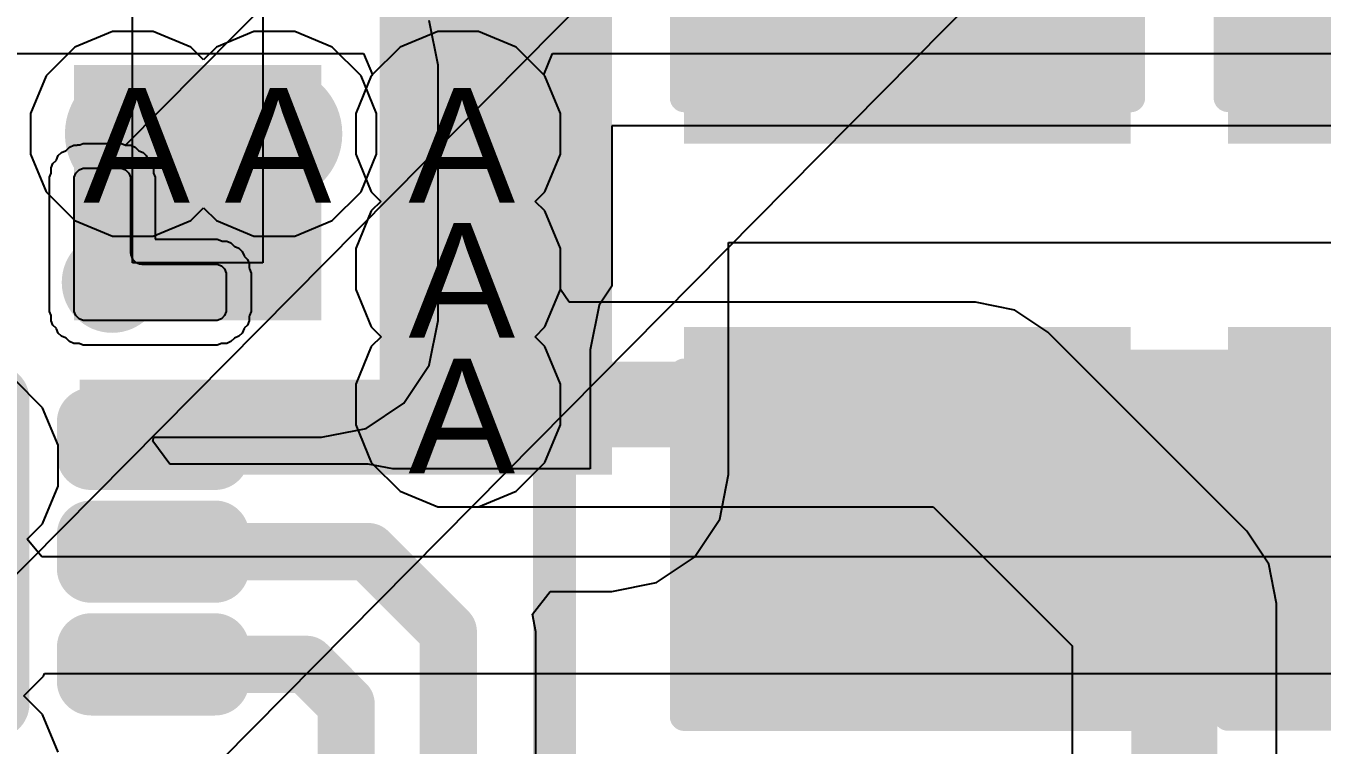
# Model space of a CAD drawing. Header units: inches. Extents: x -3 to 5259, y -3 to 5282.
# Drawn here: x 32.07 to 37.82, y 4.6 to 7.79 of the extents above; entities that cross this region are included whole.
import ezdxf

# ---------------------------------------------------------------- set-up
doc = ezdxf.new("R2010")
doc.units = ezdxf.units.IN
for name, color, linetype in [('Bottom Layer', 5, 'Continuous'), ('Bottom Solder', 6, 'Continuous'), ('Drill Drawing', 1, 'Continuous'), ('Layer 1', 16, 'Continuous'), ('Layer 2', 76, 'Continuous'), ('Top Layer', 1, 'Continuous'), ('Top Overlay', 2, 'Continuous'), ('Top Paste', 8, 'Continuous'), ('Top Solder', 216, 'Continuous'), ('Via Holes', 16, 'Continuous')]:
    doc.layers.add(name, color=color, linetype=linetype)
doc.styles.add('Arial', font='', dxfattribs={"height": 0.2})
doc.styles.get('Arial').set_extended_font_data('Arial')

# ---------------------------------------------------------------- blocks, each defined once
blk = doc.blocks.new('13_WQFN_HR__3_2__26')
at = {"layer": 'Top Layer'}
h = blk.add_hatch(color=1, dxfattribs=at)
edge = h.paths.add_edge_path()
edge.add_arc((0.6937, 1.1938), 0.1221, 0, 360)
h = blk.add_hatch(color=1, dxfattribs=at)
edge = h.paths.add_edge_path()
edge.add_arc((0.6, 0.575), 0.05, 90, 180)
edge.add_line((0.55, 0.575), (0.55, 0.425))
edge.add_arc((0.6, 0.425), 0.05, 180, 270)
edge.add_line((0.6, 0.375), (1.15, 0.375))
edge.add_arc((1.15, 0.425), 0.05, 270, 360)
edge.add_line((1.2, 0.425), (1.2, 0.575))
edge.add_arc((1.15, 0.575), 0.05, 0, 90)
edge.add_line((1.15, 0.625), (0.6, 0.625))
h = blk.add_hatch(color=1, dxfattribs=at)
edge = h.paths.add_edge_path()
edge.add_arc((0.6, 0.075), 0.05, 90, 180)
edge.add_line((0.55, 0.075), (0.55, -0.075))
edge.add_arc((0.6, -0.075), 0.05, 180, 270)
edge.add_line((0.6, -0.125), (1.15, -0.125))
edge.add_arc((1.15, -0.075), 0.05, 270, 360)
edge.add_line((1.2, -0.075), (1.2, 0.075))
edge.add_arc((1.15, 0.075), 0.05, 0, 90)
edge.add_line((1.15, 0.125), (0.6, 0.125))
h = blk.add_hatch(color=1, dxfattribs=at)
edge = h.paths.add_edge_path()
edge.add_arc((0.6, -0.425), 0.05, 90, 180)
edge.add_line((0.55, -0.425), (0.55, -0.575))
edge.add_arc((0.6, -0.575), 0.05, 180, 270)
edge.add_line((0.6, -0.625), (1.15, -0.625))
edge.add_arc((1.15, -0.575), 0.05, 270, 360)
edge.add_line((1.2, -0.575), (1.2, -0.425))
edge.add_arc((1.15, -0.425), 0.05, 0, 90)
edge.add_line((1.15, -0.375), (0.6, -0.375))
at = {"layer": 'Top Paste'}
h = blk.add_hatch(color=8, dxfattribs=at)
edge = h.paths.add_edge_path()
edge.add_arc((0.6937, 1.1938), 0.1221, 0, 360)
h = blk.add_hatch(color=8, dxfattribs=at)
edge = h.paths.add_edge_path()
edge.add_arc((0.6, 0.575), 0.05, 90, 180)
edge.add_line((0.55, 0.575), (0.55, 0.425))
edge.add_arc((0.6, 0.425), 0.05, 180, 270)
edge.add_line((0.6, 0.375), (1.15, 0.375))
edge.add_arc((1.15, 0.425), 0.05, 270, 360)
edge.add_line((1.2, 0.425), (1.2, 0.575))
edge.add_arc((1.15, 0.575), 0.05, 0, 90)
edge.add_line((1.15, 0.625), (0.6, 0.625))
h = blk.add_hatch(color=8, dxfattribs=at)
edge = h.paths.add_edge_path()
edge.add_arc((0.6, 0.075), 0.05, 90, 180)
edge.add_line((0.55, 0.075), (0.55, -0.075))
edge.add_arc((0.6, -0.075), 0.05, 180, 270)
edge.add_line((0.6, -0.125), (1.15, -0.125))
edge.add_arc((1.15, -0.075), 0.05, 270, 360)
edge.add_line((1.2, -0.075), (1.2, 0.075))
edge.add_arc((1.15, 0.075), 0.05, 0, 90)
edge.add_line((1.15, 0.125), (0.6, 0.125))
h = blk.add_hatch(color=8, dxfattribs=at)
edge = h.paths.add_edge_path()
edge.add_arc((0.6, -0.425), 0.05, 90, 180)
edge.add_line((0.55, -0.425), (0.55, -0.575))
edge.add_arc((0.6, -0.575), 0.05, 180, 270)
edge.add_line((0.6, -0.625), (1.15, -0.625))
edge.add_arc((1.15, -0.575), 0.05, 270, 360)
edge.add_line((1.2, -0.575), (1.2, -0.425))
edge.add_arc((1.15, -0.425), 0.05, 0, 90)
edge.add_line((1.15, -0.375), (0.6, -0.375))
at = {"layer": 'Top Solder'}
h = blk.add_hatch(color=216, dxfattribs=at)
edge = h.paths.add_edge_path()
edge.add_arc((0.6937, 1.1938), 0.2237, 0, 360)
h = blk.add_hatch(color=216, dxfattribs=at)
edge = h.paths.add_edge_path()
edge.add_arc((-0.1755, 0.6755), 0.1511, 90, 180)
edge.add_line((-0.3266, 0.6755), (-0.3266, -0.6755))
edge.add_arc((-0.1755, -0.6755), 0.1511, 180, 270)
edge.add_line((-0.1755, -0.8266), (0.1755, -0.8266))
edge.add_arc((0.1755, -0.6755), 0.1511, 270, 360)
edge.add_line((0.3266, -0.6755), (0.3266, 0.6755))
edge.add_arc((0.1755, 0.6755), 0.1511, 0, 90)
edge.add_line((0.1755, 0.8266), (-0.1755, 0.8266))
h = blk.add_hatch(color=216, dxfattribs=at)
edge = h.paths.add_edge_path()
edge.add_arc((0.6, 0.575), 0.1516, 90, 180)
edge.add_line((0.4484, 0.575), (0.4484, 0.425))
edge.add_arc((0.6, 0.425), 0.1516, 180, 270)
edge.add_line((0.6, 0.2734), (1.15, 0.2734))
edge.add_arc((1.15, 0.425), 0.1516, 270, 360)
edge.add_line((1.3016, 0.425), (1.3016, 0.575))
edge.add_arc((1.15, 0.575), 0.1516, 0, 90)
edge.add_line((1.15, 0.7266), (0.6, 0.7266))
h = blk.add_hatch(color=216, dxfattribs=at)
edge = h.paths.add_edge_path()
edge.add_arc((0.6, 0.075), 0.1516, 90, 180)
edge.add_line((0.4484, 0.075), (0.4484, -0.075))
edge.add_arc((0.6, -0.075), 0.1516, 180, 270)
edge.add_line((0.6, -0.2266), (1.15, -0.2266))
edge.add_arc((1.15, -0.075), 0.1516, 270, 360)
edge.add_line((1.3016, -0.075), (1.3016, 0.075))
edge.add_arc((1.15, 0.075), 0.1516, 0, 90)
edge.add_line((1.15, 0.2266), (0.6, 0.2266))
h = blk.add_hatch(color=216, dxfattribs=at)
edge = h.paths.add_edge_path()
edge.add_arc((0.6, -0.425), 0.1516, 90, 180)
edge.add_line((0.4484, -0.425), (0.4484, -0.575))
edge.add_arc((0.6, -0.575), 0.1516, 180, 270)
edge.add_line((0.6, -0.7266), (1.15, -0.7266))
edge.add_arc((1.15, -0.575), 0.1516, 270, 360)
edge.add_line((1.3016, -0.575), (1.3016, -0.425))
edge.add_arc((1.15, -0.425), 0.1516, 0, 90)
edge.add_line((1.15, -0.2734), (0.6, -0.2734))
at = {"layer": 'Top Layer'}
for p, q in [((0.525, 1.66), (0.5326, 1.6784)), ((0.5326, 1.6784), (0.5467, 1.6924)), ((0.5467, 1.6924), (0.565, 1.7)), ((0.565, 1.7), (0.575, 1.7)), ((0.575, 1.7), (0.575, 1.7)), ((0.575, 1.7), (0.725, 1.7)), ((0.575, 1.7), (0.575, 1.7)), ((0.725, 1.7), (0.7349, 1.7)), ((0.7349, 1.7), (0.7533, 1.6924)), ((0.7533, 1.6924), (0.7674, 1.6784)), ((0.7674, 1.6784), (0.775, 1.66)), ((0.525, 1.65), (0.525, 1.66)), ((0.525, 1.075), (0.525, 1.65)), ((0.775, 1.66), (0.775, 1.65)), ((0.775, 1.65), (0.775, 1.65)), ((0.775, 1.65), (0.775, 1.325)), ((0.775, 1.325), (0.776, 1.3153)), ((0.776, 1.3153), (0.7834, 1.2973)), ((0.7834, 1.2973), (0.7972, 1.2835)), ((0.7972, 1.2835), (0.8152, 1.276)), ((0.8152, 1.276), (0.825, 1.275)), ((0.825, 1.275), (0.825, 1.275)), ((0.825, 1.275), (1.15, 1.275)), ((1.15, 1.275), (1.1599, 1.275)), ((1.1599, 1.275), (1.1783, 1.2674)), ((1.1783, 1.2674), (1.1924, 1.2534)), ((1.1924, 1.2534), (1.2, 1.235)), ((1.2, 1.235), (1.2, 1.225)), ((1.2, 1.225), (1.2, 1.225)), ((1.2, 1.225), (1.2, 1.075)), ((0.525, 1.0651), (0.525, 1.075)), ((0.525, 1.075), (0.525, 1.075)), ((0.5326, 1.0467), (0.525, 1.0651)), ((0.5467, 1.0326), (0.5326, 1.0467)), ((1.1924, 1.0467), (1.1783, 1.0326)), ((1.2, 1.0651), (1.1924, 1.0467)), ((1.2, 1.075), (1.2, 1.0651)), ((0.5651, 1.025), (0.5467, 1.0326)), ((0.575, 1.025), (0.5651, 1.025)), ((1.15, 1.025), (0.575, 1.025)), ((1.1599, 1.025), (1.15, 1.025)), ((1.15, 1.025), (1.15, 1.025)), ((1.1783, 1.0326), (1.1599, 1.025))]:
    blk.add_line(p, q, dxfattribs=at)
at = {"layer": 'Top Overlay'}
for points in [[(0.95, 1.5933, 0.127, 0.127, 0), (1.1, 1.5933, 0.127, 0.127, 0)], [(1.1, 1.4433, 0.127, 0.127, 0), (1.1, 1.5933, 0.127, 0.127, 0)]]:
    blk.add_lwpolyline(points, format="xyseb", dxfattribs=at)
for points in [[(0.9183, 1.5933, 0.0635, 0.0635, 1), (0.9818, 1.5933, 0.0635, 0.0635, 1)], [(1.0683, 1.5933, 0.0635, 0.0635, 1), (1.1318, 1.5933, 0.0635, 0.0635, 1)], [(1.0683, 1.5933, 0.0635, 0.0635, 1), (1.1318, 1.5933, 0.0635, 0.0635, 1)], [(1.0683, 1.4433, 0.0635, 0.0635, 1), (1.1318, 1.4433, 0.0635, 0.0635, 1)]]:
    blk.add_lwpolyline(points, format="xyseb", close=True, dxfattribs=at)
at = {"layer": 'Top Solder'}
for p, q in [((-0.5467, -0.9227), (5227.2803, 5276.701)), ((0.7533, 1.8024), (5227.2803, 5276.701)), ((1.1783, -0.9227), (5227.2803, 5276.701)), ((0.4905, 1.7799), (0.5046, 1.794)), ((0.5046, 1.794), (0.523, 1.8016)), ((0.523, 1.8016), (0.5371, 1.8016)), ((0.5371, 1.8016), (0.5402, 1.8044)), ((0.5402, 1.8044), (0.5498, 1.8037)), ((0.5498, 1.8037), (0.5651, 1.81)), ((0.5651, 1.81), (0.575, 1.81)), ((0.575, 1.81), (0.575, 1.81)), ((0.575, 1.81), (0.575, 1.81)), ((0.575, 1.81), (0.575, 1.81)), ((0.575, 1.81), (0.575, 1.81)), ((0.575, 1.81), (0.725, 1.81)), ((0.725, 1.81), (0.7349, 1.81)), ((0.7349, 1.81), (0.7533, 1.8024)), ((0.7533, 1.8024), (0.7533, 1.8024)), ((0.7533, 1.8024), (0.7552, 1.8016)), ((0.7552, 1.8016), (0.777, 1.8016)), ((0.777, 1.8016), (0.7954, 1.794)), ((0.7954, 1.794), (0.8095, 1.78)), ((0.431, 1.7204), (0.4451, 1.7345)), ((0.4451, 1.7345), (0.4464, 1.7359)), ((0.4451, 1.7345), (0.4451, 1.7345)), ((0.4464, 1.7359), (0.4472, 1.7377)), ((0.4472, 1.7377), (0.4548, 1.7561)), ((0.4472, 1.7377), (0.4472, 1.7377)), ((0.4548, 1.7561), (0.4689, 1.7702)), ((0.4689, 1.7702), (0.4873, 1.7778)), ((0.4873, 1.7778), (0.4891, 1.7786)), ((0.4873, 1.7778), (0.4873, 1.7778)), ((0.4891, 1.7786), (0.4905, 1.7799)), ((0.4905, 1.7799), (0.4905, 1.7799)), ((0.8095, 1.78), (0.8095, 1.78)), ((0.8095, 1.78), (0.8109, 1.7786)), ((0.8109, 1.7786), (0.8127, 1.7778)), ((0.8127, 1.7778), (0.8127, 1.7778)), ((0.8127, 1.7778), (0.8311, 1.7702)), ((0.8311, 1.7702), (0.8451, 1.7561)), ((0.8451, 1.7561), (0.8535, 1.7359)), ((0.8535, 1.7359), (0.8549, 1.7345)), ((0.8549, 1.7345), (0.8549, 1.7345)), ((0.8549, 1.7345), (0.869, 1.7204)), ((0.415, 1.6599), (0.4226, 1.6783)), ((0.4226, 1.6783), (0.4234, 1.6802)), ((0.4226, 1.6783), (0.4226, 1.6783)), ((0.4234, 1.702), (0.431, 1.7204)), ((0.4234, 1.6802), (0.4234, 1.702)), ((0.869, 1.7204), (0.8766, 1.7021)), ((0.8766, 1.7021), (0.8766, 1.6802)), ((0.8766, 1.6802), (0.8774, 1.6784)), ((0.8774, 1.6784), (0.8774, 1.6784)), ((0.8774, 1.6784), (0.885, 1.66)), ((0.415, 1.65), (0.415, 1.6599)), ((0.415, 1.0751), (0.415, 1.65)), ((0.885, 1.66), (0.885, 1.65)), ((0.885, 1.65), (0.885, 1.65)), ((0.885, 1.65), (0.885, 1.385)), ((0.885, 1.385), (1.15, 1.385)), ((1.15, 1.385), (1.1599, 1.385)), ((1.1599, 1.385), (1.1783, 1.3774)), ((1.1783, 1.3774), (1.1783, 1.3774)), ((1.1783, 1.3774), (1.1802, 1.3766)), ((1.1802, 1.3766), (1.202, 1.3766)), ((1.202, 1.3766), (1.2204, 1.369)), ((1.2204, 1.369), (1.2345, 1.355)), ((1.2345, 1.355), (1.2345, 1.355)), ((1.2345, 1.355), (1.2359, 1.3536)), ((1.2359, 1.3536), (1.2377, 1.3528)), ((1.2377, 1.3528), (1.2377, 1.3528)), ((1.2377, 1.3528), (1.2561, 1.3452)), ((1.2561, 1.3452), (1.2701, 1.3311)), ((1.2701, 1.3311), (1.2785, 1.3109)), ((1.2785, 1.3109), (1.2799, 1.3095)), ((1.2799, 1.3095), (1.2799, 1.3095)), ((1.2799, 1.3095), (1.294, 1.2954)), ((1.294, 1.2954), (1.3016, 1.2771)), ((1.3016, 1.2771), (1.3016, 1.2552)), ((1.3016, 1.2552), (1.3024, 1.2534)), ((1.3024, 1.2534), (1.3024, 1.2534)), ((1.3024, 1.2534), (1.31, 1.235)), ((1.31, 1.235), (1.31, 1.225)), ((1.31, 1.225), (1.31, 1.225)), ((1.31, 1.225), (1.31, 1.225)), ((1.31, 1.225), (1.31, 1.225)), ((1.31, 1.225), (1.31, 1.075)), ((0.415, 1.0651), (0.415, 1.0751)), ((0.415, 1.0751), (0.415, 1.0751)), ((0.4226, 1.0467), (0.415, 1.0651)), ((0.4234, 1.0449), (0.4226, 1.0467)), ((0.4226, 1.0467), (0.4226, 1.0467)), ((0.4234, 1.023), (0.4234, 1.0449)), ((1.3024, 1.0467), (1.3016, 1.0449)), ((1.3016, 1.0449), (1.3016, 1.023)), ((1.31, 1.0651), (1.3024, 1.0467)), ((1.3024, 1.0467), (1.3024, 1.0467)), ((1.31, 1.075), (1.31, 1.0651)), ((0.431, 1.0046), (0.4234, 1.023)), ((0.4451, 0.9906), (0.431, 1.0046)), ((0.4465, 0.9892), (0.4451, 0.9906)), ((0.4472, 0.9873), (0.4465, 0.9892)), ((0.4548, 0.9689), (0.4472, 0.9873)), ((0.4472, 0.9873), (0.4472, 0.9873)), ((1.2785, 0.9891), (1.2701, 0.9689)), ((1.2799, 0.9905), (1.2785, 0.9891)), ((1.294, 1.0046), (1.2799, 0.9906)), ((1.2799, 0.9906), (1.2799, 0.9905)), ((1.3016, 1.023), (1.294, 1.0046)), ((0.4689, 0.9549), (0.4548, 0.9689)), ((0.4873, 0.9473), (0.4689, 0.9549)), ((0.4873, 0.9472), (0.4873, 0.9473)), ((0.4891, 0.9465), (0.4873, 0.9472)), ((0.4905, 0.9451), (0.4891, 0.9465)), ((0.5046, 0.931), (0.4905, 0.9451)), ((0.523, 0.9234), (0.5046, 0.931)), ((0.5448, 0.9234), (0.523, 0.9234)), ((0.5467, 0.9227), (0.5448, 0.9234)), ((0.5651, 0.9151), (0.5467, 0.9227)), ((0.5467, 0.9227), (0.5467, 0.9227)), ((1.1783, 0.9227), (1.1599, 0.9151)), ((1.1802, 0.9234), (1.1783, 0.9227)), ((1.1783, 0.9227), (1.1783, 0.9227)), ((1.202, 0.9234), (1.1802, 0.9234)), ((1.2204, 0.931), (1.202, 0.9234)), ((1.2345, 0.9451), (1.2204, 0.931)), ((1.2359, 0.9465), (1.2345, 0.9451)), ((1.2345, 0.9451), (1.2345, 0.9451)), ((1.2561, 0.9549), (1.2359, 0.9465)), ((1.2701, 0.9689), (1.2561, 0.9549)), ((0.575, 0.9151), (0.5651, 0.9151)), ((1.15, 0.9151), (0.575, 0.9151)), ((0.575, 0.9151), (0.575, 0.9151)), ((1.1599, 0.9151), (1.15, 0.9151))]:
    blk.add_line(p, q, dxfattribs=at)
blk = doc.blocks.new('C___1206_271')
at = {"layer": 'Top Layer'}
for points in [[(-2.032, 0.889), (-0.508, 0.889), (-0.508, -0.889), (-2.032, -0.889)], [(0.508, 0.889), (2.032, 0.889), (2.032, -0.889), (0.508, -0.889)]]:
    blk.add_hatch(color=1, dxfattribs=at).paths.add_polyline_path(points)
at = {"layer": 'Top Paste'}
for points in [[(-2.032, 0.889), (-0.508, 0.889), (-0.508, -0.889), (-2.032, -0.889)], [(0.508, 0.889), (2.032, 0.889), (2.032, -0.889), (0.508, -0.889)]]:
    blk.add_hatch(color=8, dxfattribs=at).paths.add_polyline_path(points)
at = {"layer": 'Top Solder'}
for points in [[(-2.1336, 0.9906), (-0.4064, 0.9906), (-0.4064, -0.9906), (-2.1336, -0.9906)], [(0.4064, 0.9906), (2.1336, 0.9906), (2.1336, -0.9906), (0.4064, -0.9906)]]:
    blk.add_hatch(color=216, dxfattribs=at).paths.add_polyline_path(points)
at = {"layer": 'Top Overlay'}
for points in [[(-2.1336, 0.9906, 0.127, 0.127, 0), (-0.6096, 0.9906, 0.127, 0.127, 0)], [(-2.1336, 0.9906, 0.127, 0.127, 0), (-2.1336, -0.9906, 0.127, 0.127, 0)], [(0.6096, 0.9906, 0.127, 0.127, 0), (2.1336, 0.9906, 0.127, 0.127, 0)], [(2.1336, 0.9906, 0.127, 0.127, 0), (2.1336, -0.9906, 0.127, 0.127, 0)], [(-2.1336, -0.9906, 0.127, 0.127, 0), (-0.6096, -0.9906, 0.127, 0.127, 0)], [(0.6096, -0.9906, 0.127, 0.127, 0), (2.1336, -0.9906, 0.127, 0.127, 0)]]:
    blk.add_lwpolyline(points, format="xyseb", dxfattribs=at)
for points in [[(-2.1654, 0.9906, 0.0635, 0.0635, 1), (-2.1019, 0.9906, 0.0635, 0.0635, 1)], [(-2.1654, 0.9906, 0.0635, 0.0635, 1), (-2.1019, 0.9906, 0.0635, 0.0635, 1)], [(-0.6413, 0.9906, 0.0635, 0.0635, 1), (-0.5778, 0.9906, 0.0635, 0.0635, 1)], [(0.5778, 0.9906, 0.0635, 0.0635, 1), (0.6413, 0.9906, 0.0635, 0.0635, 1)], [(2.1019, 0.9906, 0.0635, 0.0635, 1), (2.1654, 0.9906, 0.0635, 0.0635, 1)], [(2.1019, 0.9906, 0.0635, 0.0635, 1), (2.1654, 0.9906, 0.0635, 0.0635, 1)], [(-2.1654, -0.9906, 0.0635, 0.0635, 1), (-2.1019, -0.9906, 0.0635, 0.0635, 1)], [(-2.1654, -0.9906, 0.0635, 0.0635, 1), (-2.1019, -0.9906, 0.0635, 0.0635, 1)], [(-0.6413, -0.9906, 0.0635, 0.0635, 1), (-0.5778, -0.9906, 0.0635, 0.0635, 1)], [(0.5778, -0.9906, 0.0635, 0.0635, 1), (0.6413, -0.9906, 0.0635, 0.0635, 1)], [(2.1019, -0.9906, 0.0635, 0.0635, 1), (2.1654, -0.9906, 0.0635, 0.0635, 1)], [(2.1019, -0.9906, 0.0635, 0.0635, 1), (2.1654, -0.9906, 0.0635, 0.0635, 1)]]:
    blk.add_lwpolyline(points, format="xyseb", close=True, dxfattribs=at)
blk = doc.blocks.new('C___1206_272')
at = {"layer": 'Top Layer'}
for points in [[(-2.032, 0.889), (-0.508, 0.889), (-0.508, -0.889), (-2.032, -0.889)], [(0.508, 0.889), (2.032, 0.889), (2.032, -0.889), (0.508, -0.889)]]:
    blk.add_hatch(color=1, dxfattribs=at).paths.add_polyline_path(points)
at = {"layer": 'Top Paste'}
for points in [[(-2.032, 0.889), (-0.508, 0.889), (-0.508, -0.889), (-2.032, -0.889)], [(0.508, 0.889), (2.032, 0.889), (2.032, -0.889), (0.508, -0.889)]]:
    blk.add_hatch(color=8, dxfattribs=at).paths.add_polyline_path(points)
at = {"layer": 'Top Solder'}
for points in [[(-2.1336, 0.9906), (-0.4064, 0.9906), (-0.4064, -0.9906), (-2.1336, -0.9906)], [(0.4064, 0.9906), (2.1336, 0.9906), (2.1336, -0.9906), (0.4064, -0.9906)]]:
    blk.add_hatch(color=216, dxfattribs=at).paths.add_polyline_path(points)
at = {"layer": 'Top Overlay'}
for points in [[(-2.1336, 0.9906, 0.127, 0.127, 0), (-0.6096, 0.9906, 0.127, 0.127, 0)], [(-2.1336, 0.9906, 0.127, 0.127, 0), (-2.1336, -0.9906, 0.127, 0.127, 0)], [(0.6096, 0.9906, 0.127, 0.127, 0), (2.1336, 0.9906, 0.127, 0.127, 0)], [(2.1336, 0.9906, 0.127, 0.127, 0), (2.1336, -0.9906, 0.127, 0.127, 0)], [(-2.1336, -0.9906, 0.127, 0.127, 0), (-0.6096, -0.9906, 0.127, 0.127, 0)], [(0.6096, -0.9906, 0.127, 0.127, 0), (2.1336, -0.9906, 0.127, 0.127, 0)]]:
    blk.add_lwpolyline(points, format="xyseb", dxfattribs=at)
for points in [[(-2.1654, 0.9906, 0.0635, 0.0635, 1), (-2.1019, 0.9906, 0.0635, 0.0635, 1)], [(-2.1654, 0.9906, 0.0635, 0.0635, 1), (-2.1019, 0.9906, 0.0635, 0.0635, 1)], [(-0.6413, 0.9906, 0.0635, 0.0635, 1), (-0.5778, 0.9906, 0.0635, 0.0635, 1)], [(0.5778, 0.9906, 0.0635, 0.0635, 1), (0.6413, 0.9906, 0.0635, 0.0635, 1)], [(2.1019, 0.9906, 0.0635, 0.0635, 1), (2.1654, 0.9906, 0.0635, 0.0635, 1)], [(2.1019, 0.9906, 0.0635, 0.0635, 1), (2.1654, 0.9906, 0.0635, 0.0635, 1)], [(-2.1654, -0.9906, 0.0635, 0.0635, 1), (-2.1019, -0.9906, 0.0635, 0.0635, 1)], [(-2.1654, -0.9906, 0.0635, 0.0635, 1), (-2.1019, -0.9906, 0.0635, 0.0635, 1)], [(-0.6413, -0.9906, 0.0635, 0.0635, 1), (-0.5778, -0.9906, 0.0635, 0.0635, 1)], [(0.5778, -0.9906, 0.0635, 0.0635, 1), (0.6413, -0.9906, 0.0635, 0.0635, 1)], [(2.1019, -0.9906, 0.0635, 0.0635, 1), (2.1654, -0.9906, 0.0635, 0.0635, 1)], [(2.1019, -0.9906, 0.0635, 0.0635, 1), (2.1654, -0.9906, 0.0635, 0.0635, 1)]]:
    blk.add_lwpolyline(points, format="xyseb", close=True, dxfattribs=at)

msp = doc.modelspace()

# ---------------------------------------------------------------- hatches: boundary and pattern name
at = {"layer": 'Bottom Layer'}
h = msp.add_hatch(color=5, dxfattribs=at)
edge = h.paths.add_edge_path()
edge.add_arc((32.5462, 7.3082), 0.2, 0, 360)
h = msp.add_hatch(color=5, dxfattribs=at)
edge = h.paths.add_edge_path()
edge.add_arc((33.1735, 7.3082), 0.2, 0, 360)
h = msp.add_hatch(color=5, dxfattribs=at)
edge = h.paths.add_edge_path()
edge.add_arc((33.9887, 7.3081), 0.2, 0, 360)
h = msp.add_hatch(color=5, dxfattribs=at)
edge = h.paths.add_edge_path()
edge.add_arc((33.9887, 6.7089), 0.2, 0, 360)
h = msp.add_hatch(color=5, dxfattribs=at)
edge = h.paths.add_edge_path()
edge.add_arc((33.9887, 6.1082), 0.2, 0, 360)
at = {"layer": 'Bottom Solder'}
h = msp.add_hatch(color=6, dxfattribs=at)
edge = h.paths.add_edge_path()
edge.add_arc((32.5462, 7.3082), 0.3016, 0, 360)
h = msp.add_hatch(color=6, dxfattribs=at)
edge = h.paths.add_edge_path()
edge.add_arc((33.1735, 7.3082), 0.3016, 0, 360)
h = msp.add_hatch(color=6, dxfattribs=at)
edge = h.paths.add_edge_path()
edge.add_arc((33.9887, 7.3081), 0.3016, 0, 360)
h = msp.add_hatch(color=6, dxfattribs=at)
edge = h.paths.add_edge_path()
edge.add_arc((33.9887, 6.7089), 0.3016, 0, 360)
h = msp.add_hatch(color=6, dxfattribs=at)
edge = h.paths.add_edge_path()
edge.add_arc((33.9887, 6.1082), 0.3016, 0, 360)
at = {"layer": 'Layer 1'}
h = msp.add_hatch(color=16, dxfattribs=at)
edge = h.paths.add_edge_path()
edge.add_arc((32.5462, 7.3082), 0.2, 0, 360)
h = msp.add_hatch(color=16, dxfattribs=at)
edge = h.paths.add_edge_path()
edge.add_arc((33.1735, 7.3082), 0.2, 0, 360)
h = msp.add_hatch(color=16, dxfattribs=at)
edge = h.paths.add_edge_path()
edge.add_arc((33.9887, 7.3081), 0.2, 0, 360)
h = msp.add_hatch(color=16, dxfattribs=at)
edge = h.paths.add_edge_path()
edge.add_arc((33.9887, 6.7089), 0.2, 0, 360)
h = msp.add_hatch(color=16, dxfattribs=at)
edge = h.paths.add_edge_path()
edge.add_arc((33.9887, 6.1082), 0.2, 0, 360)
at = {"layer": 'Layer 2'}
h = msp.add_hatch(color=76, dxfattribs=at)
edge = h.paths.add_edge_path()
edge.add_arc((32.5462, 7.3082), 0.2, 0, 360)
h = msp.add_hatch(color=76, dxfattribs=at)
edge = h.paths.add_edge_path()
edge.add_arc((33.1735, 7.3082), 0.2, 0, 360)
h = msp.add_hatch(color=76, dxfattribs=at)
edge = h.paths.add_edge_path()
edge.add_arc((33.9887, 7.3081), 0.2, 0, 360)
h = msp.add_hatch(color=76, dxfattribs=at)
edge = h.paths.add_edge_path()
edge.add_arc((33.9887, 6.7089), 0.2, 0, 360)
h = msp.add_hatch(color=76, dxfattribs=at)
edge = h.paths.add_edge_path()
edge.add_arc((33.9887, 6.1082), 0.2, 0, 360)
at = {"layer": 'Top Layer'}
for points in [[(33.6405, 5.7974), (34.671, 5.7974), (34.671, 9.7561), (33.6405, 9.7561)], [(33.3824, 7.6129), (32.2855, 7.6129), (32.2855, 6.4808), (33.3824, 6.4808)], [(35.0932, 4.7252), (40.8978, 4.7252), (40.8978, 6.3508), (35.0932, 6.3508)], [(34.3455, 6.2188), (32.3105, 6.2188), (32.3105, 5.7974), (34.3455, 5.7974)]]:
    msp.add_hatch(color=1, dxfattribs=at).paths.add_polyline_path(points)
h = msp.add_hatch(color=1, dxfattribs=at)
edge = h.paths.add_edge_path()
edge.add_arc((32.5462, 7.3082), 0.2, 0, 360)
h = msp.add_hatch(color=1, dxfattribs=at)
edge = h.paths.add_edge_path()
edge.add_arc((33.1735, 7.3082), 0.2, 0, 360)
h = msp.add_hatch(color=1, dxfattribs=at)
edge = h.paths.add_edge_path()
edge.add_arc((33.9887, 7.3081), 0.2, 0, 360)
h = msp.add_hatch(color=1, dxfattribs=at)
edge = h.paths.add_edge_path()
edge.add_arc((33.9887, 6.7089), 0.2, 0, 360)
h = msp.add_hatch(color=1, dxfattribs=at)
edge = h.paths.add_edge_path()
edge.add_arc((33.9887, 6.1082), 0.2, 0, 360)
at = {"layer": 'Top Solder'}
h = msp.add_hatch(color=216, dxfattribs=at)
edge = h.paths.add_edge_path()
edge.add_arc((32.5462, 7.3082), 0.3016, 0, 360)
h = msp.add_hatch(color=216, dxfattribs=at)
edge = h.paths.add_edge_path()
edge.add_arc((33.1735, 7.3082), 0.3016, 0, 360)
h = msp.add_hatch(color=216, dxfattribs=at)
edge = h.paths.add_edge_path()
edge.add_arc((33.9887, 7.3081), 0.3016, 0, 360)
h = msp.add_hatch(color=216, dxfattribs=at)
edge = h.paths.add_edge_path()
edge.add_arc((33.9887, 6.7089), 0.3016, 0, 360)
h = msp.add_hatch(color=216, dxfattribs=at)
edge = h.paths.add_edge_path()
edge.add_arc((33.9887, 6.1082), 0.3016, 0, 360)
at = {"layer": 'Via Holes'}
h = msp.add_hatch(color=7, dxfattribs=at)
edge = h.paths.add_edge_path()
edge.add_arc((32.5462, 7.3082), 0.1, 0, 360)
h = msp.add_hatch(color=7, dxfattribs=at)
edge = h.paths.add_edge_path()
edge.add_arc((33.1735, 7.3082), 0.1, 0, 360)
h = msp.add_hatch(color=7, dxfattribs=at)
edge = h.paths.add_edge_path()
edge.add_arc((33.9887, 7.3081), 0.1, 0, 360)
h = msp.add_hatch(color=7, dxfattribs=at)
edge = h.paths.add_edge_path()
edge.add_arc((33.9887, 6.7089), 0.1, 0, 360)
h = msp.add_hatch(color=7, dxfattribs=at)
edge = h.paths.add_edge_path()
edge.add_arc((33.9887, 6.1082), 0.1, 0, 360)

# ---------------------------------------------------------------- linework, layer by layer
at = {"layer": 'Bottom Layer'}
for p, q in [((29.9515, 7.6637), (33.5694, 7.6637)), ((33.5694, 7.6637), (33.6083, 7.5698)), ((34.3691, 7.5698), (34.408, 7.6637)), ((34.408, 7.6637), (47.762, 7.6637)), ((33.6038, 7.5653), (33.5347, 7.3985)), ((33.6083, 7.5698), (33.6038, 7.5653)), ((34.3736, 7.5653), (34.3691, 7.5698)), ((34.4427, 7.3985), (34.3736, 7.5653)), ((33.5347, 7.3985), (33.5347, 7.2178)), ((34.4427, 7.2178), (34.4427, 7.3985)), ((33.5347, 7.2178), (33.6038, 7.051)), ((34.3736, 7.051), (34.4427, 7.2178)), ((33.6038, 7.051), (33.6462, 7.0085)), ((34.3311, 7.0085), (34.3736, 7.051)), ((33.6038, 6.9661), (33.5347, 6.7992)), ((33.6462, 7.0085), (33.6038, 6.9661)), ((34.3736, 6.9661), (34.3311, 7.0085)), ((34.4427, 6.7992), (34.3736, 6.9661)), ((33.5347, 6.7992), (33.5347, 6.6186)), ((34.4427, 6.6186), (34.4427, 6.7992)), ((33.5347, 6.6186), (33.6038, 6.4518)), ((34.4809, 6.5614), (34.4427, 6.6186)), ((36.2844, 6.5614), (34.4809, 6.5614)), ((36.4578, 6.5269), (36.2844, 6.5614)), ((36.6049, 6.4287), (36.4578, 6.5269)), ((33.6038, 6.4518), (33.647, 6.4086)), ((33.647, 6.4086), (33.6038, 6.3654)), ((37.487, 5.5465), (36.6049, 6.4287)), ((33.6038, 6.3654), (33.5347, 6.1985)), ((33.5347, 6.1985), (33.5347, 6.0179)), ((33.5347, 6.0179), (33.6038, 5.851)), ((33.6038, 5.851), (33.7315, 5.7233)), ((33.7315, 5.7233), (33.8984, 5.6542)), ((33.8984, 5.6542), (34.079, 5.6542)), ((34.079, 5.6542), (34.0809, 5.655)), ((34.0809, 5.655), (36.0967, 5.655)), ((36.0967, 5.655), (36.7133, 5.0383)), ((37.5852, 5.3995), (37.487, 5.5465)), ((37.487, 5.5465), (37.487, 5.5465)), ((37.6197, 5.2261), (37.5852, 5.3995)), ((37.6197, 0.3479), (37.6197, 5.2261)), ((36.7133, 5.0383), (36.7133, 0.3479))]:
    msp.add_line(p, q, dxfattribs=at)
for points in [[(33.9887, 6.1082, 0.381, 0.381, 0), (36.2844, 6.1082, 0.381, 0.381, 0)], [(36.2844, 6.1082, 0.381, 0.381, 0), (37.1665, 5.2261, 0.381, 0.381, 0)], [(37.1665, 0.0177, 0.381, 0.381, 0), (37.1665, 5.2261, 0.381, 0.381, 0)]]:
    msp.add_lwpolyline(points, format="xyseb", dxfattribs=at)
for points in [[(33.8934, 6.1082, 0.1905, 0.1905, 1), (34.0839, 6.1082, 0.1905, 0.1905, 1)], [(36.1892, 6.1082, 0.1905, 0.1905, 1), (36.3797, 6.1082, 0.1905, 0.1905, 1)], [(36.1892, 6.1082, 0.1905, 0.1905, 1), (36.3797, 6.1082, 0.1905, 0.1905, 1)], [(37.0713, 5.2261, 0.1905, 0.1905, 1), (37.2618, 5.2261, 0.1905, 0.1905, 1)], [(37.0713, 5.2261, 0.1905, 0.1905, 1), (37.2618, 5.2261, 0.1905, 0.1905, 1)]]:
    msp.add_lwpolyline(points, format="xyseb", close=True, dxfattribs=at)
at = {"layer": 'Layer 1'}
for p, q in [((33.8984, 7.7621), (33.7315, 7.693)), ((34.079, 7.7621), (33.8984, 7.7621)), ((34.2458, 7.693), (34.079, 7.7621)), ((33.7315, 7.693), (33.6038, 7.5653)), ((34.3736, 7.5653), (34.2458, 7.693)), ((33.6038, 7.5653), (33.5347, 7.3985)), ((34.4427, 7.3985), (34.3736, 7.5653)), ((33.5347, 7.3985), (33.5347, 7.2178)), ((34.4427, 7.2178), (34.4427, 7.3985)), ((33.5347, 7.2178), (33.6038, 7.051)), ((34.3736, 7.051), (34.4427, 7.2178)), ((33.6038, 7.051), (33.6462, 7.0085)), ((34.3311, 7.0085), (34.3736, 7.051)), ((33.6038, 6.9661), (33.5347, 6.7992)), ((33.6462, 7.0085), (33.6038, 6.9661)), ((34.3736, 6.9661), (34.3311, 7.0085)), ((34.4427, 6.7992), (34.3736, 6.9661)), ((33.5347, 6.7992), (33.5347, 6.6186)), ((34.4427, 6.6186), (34.4427, 6.7992)), ((33.5347, 6.6186), (33.6038, 6.4518)), ((34.3736, 6.4518), (34.4427, 6.6186)), ((33.6038, 6.4518), (33.647, 6.4086)), ((34.3304, 6.4086), (34.3736, 6.4518)), ((33.647, 6.4086), (33.6038, 6.3654)), ((34.3736, 6.3654), (34.3304, 6.4086)), ((33.6038, 6.3654), (33.5347, 6.1985)), ((34.4427, 6.1985), (34.3736, 6.3654)), ((33.5347, 6.1985), (33.5347, 6.0179)), ((34.4427, 6.0179), (34.4427, 6.1985)), ((33.5347, 6.0179), (33.6038, 5.851)), ((34.3736, 5.851), (34.4427, 6.0179)), ((33.6038, 5.851), (33.7315, 5.7233)), ((34.2458, 5.7233), (34.3736, 5.851)), ((33.7315, 5.7233), (33.8984, 5.6542)), ((34.079, 5.6542), (34.2458, 5.7233)), ((33.8984, 5.6542), (34.079, 5.6542))]:
    msp.add_line(p, q, dxfattribs=at)
at = {"layer": 'Layer 2'}
for p, q in [((32.4559, 7.7622), (32.289, 7.693)), ((32.6365, 7.7622), (32.4559, 7.7622)), ((32.8034, 7.693), (32.6365, 7.7622)), ((33.0832, 7.7622), (32.9164, 7.693)), ((33.2638, 7.7622), (33.0832, 7.7622)), ((33.4307, 7.693), (33.2638, 7.7622)), ((32.289, 7.693), (32.1613, 7.5653)), ((32.8599, 7.6366), (32.8034, 7.693)), ((32.9164, 7.693), (32.8599, 7.6366)), ((33.5584, 7.5653), (33.4307, 7.693)), ((32.1613, 7.5653), (32.0922, 7.3985)), ((33.6275, 7.3985), (33.5584, 7.5653)), ((32.0922, 7.3985), (32.0922, 7.2178)), ((33.6275, 7.2178), (33.6275, 7.3985)), ((32.0922, 7.2178), (32.1613, 7.051)), ((33.5584, 7.051), (33.6275, 7.2178)), ((32.1613, 7.051), (32.289, 6.9233)), ((33.4307, 6.9233), (33.5584, 7.051)), ((32.8034, 6.9233), (32.8599, 6.9798)), ((32.8599, 6.9798), (32.9164, 6.9233)), ((32.289, 6.9233), (32.4559, 6.8542)), ((32.6365, 6.8542), (32.8034, 6.9233)), ((32.9164, 6.9233), (33.0832, 6.8542)), ((33.2638, 6.8542), (33.4307, 6.9233)), ((32.4559, 6.8542), (32.6365, 6.8542)), ((33.0832, 6.8542), (33.2638, 6.8542)), ((32.1454, 6.094), (32.0176, 6.2217)), ((32.2145, 5.9271), (32.1454, 6.094)), ((32.2145, 5.7465), (32.2145, 5.9271)), ((32.1454, 5.5796), (32.2145, 5.7465)), ((32.0771, 5.5113), (32.1454, 5.5796)), ((32.1428, 5.4334), (32.0771, 5.5113)), ((40.1716, 5.4334), (32.1428, 5.4334)), ((32.0624, 4.8169), (32.1493, 4.9038)), ((32.1493, 4.9038), (32.1541, 4.9154)), ((32.1541, 4.9154), (40.1716, 4.9154)), ((32.1454, 4.734), (32.0624, 4.8169)), ((32.2145, 4.5671), (32.1454, 4.734))]:
    msp.add_line(p, q, dxfattribs=at)
at = {"layer": 'Top Layer'}
for p, q in [((32.5441, 6.7368), (32.5441, 8.128)), ((33.1225, 8.0514), (33.1225, 6.7368)), ((33.9003, 7.6129), (33.8609, 7.8111)), ((33.9003, 6.4808), (33.9003, 7.6129)), ((42.4325, 7.3442), (34.671, 7.3442)), ((34.671, 7.3442), (34.671, 6.6333)), ((35.189, 5.7974), (35.189, 6.8262)), ((35.189, 6.8262), (42.4325, 6.8262)), ((33.1225, 6.7368), (32.5441, 6.7368)), ((34.671, 6.6333), (34.6147, 6.549)), ((34.6147, 6.549), (34.5753, 6.3508)), ((33.8609, 6.2826), (33.9003, 6.4808)), ((34.5753, 6.3508), (34.5753, 5.8226)), ((33.7486, 6.1146), (33.8609, 6.2826)), ((33.5806, 6.0023), (33.7486, 6.1146)), ((33.3824, 5.9629), (33.5806, 6.0023)), ((32.6346, 5.9455), (32.6397, 5.9629)), ((32.7104, 5.8443), (32.6346, 5.9455)), ((32.6397, 5.9629), (33.3824, 5.9629)), ((33.5903, 5.8443), (32.7104, 5.8443)), ((33.6991, 5.8226), (33.5903, 5.8443)), ((34.5753, 5.8226), (33.6991, 5.8226)), ((35.1495, 5.5992), (35.189, 5.7974)), ((35.0372, 5.4311), (35.1495, 5.5992)), ((34.8692, 5.3189), (35.0372, 5.4311)), ((34.671, 5.2794), (34.8692, 5.3189)), ((34.3185, 5.1778), (34.3971, 5.2794)), ((34.3971, 5.2794), (34.671, 5.2794)), ((34.3338, 5.1008), (34.3185, 5.1778)), ((34.3338, 3.3912), (34.3338, 5.1008))]:
    msp.add_line(p, q, dxfattribs=at)
for points in [[(35.9891, 5.588, 0.381, 0.381, 0), (40.7924, 5.588, 0.381, 0.381, 0)], [(32.6355, 5.4558, 0.254, 0.254, 0), (33.5903, 5.4558, 0.254, 0.254, 0)], [(33.5903, 5.4558, 0.254, 0.254, 0), (33.9453, 5.1008, 0.254, 0.254, 0)], [(33.9453, 3.2195, 0.254, 0.254, 0), (33.9453, 5.1008, 0.254, 0.254, 0)], [(32.6355, 4.9558, 0.254, 0.254, 0), (33.3166, 4.9558, 0.254, 0.254, 0)], [(33.3166, 4.9558, 0.254, 0.254, 0), (33.4921, 4.7803, 0.254, 0.254, 0)], [(33.4921, 1.6072, 0.254, 0.254, 0), (33.4921, 4.7803, 0.254, 0.254, 0)]]:
    msp.add_lwpolyline(points, format="xyseb", dxfattribs=at)
for points in [[(35.8938, 5.588, 0.1905, 0.1905, 1), (36.0843, 5.588, 0.1905, 0.1905, 1)], [(32.572, 5.4558, 0.127, 0.127, 1), (32.699, 5.4558, 0.127, 0.127, 1)], [(33.5268, 5.4558, 0.127, 0.127, 1), (33.6538, 5.4558, 0.127, 0.127, 1)], [(33.5268, 5.4558, 0.127, 0.127, 1), (33.6538, 5.4558, 0.127, 0.127, 1)], [(33.8818, 5.1008, 0.127, 0.127, 1), (34.0088, 5.1008, 0.127, 0.127, 1)], [(33.8818, 5.1008, 0.127, 0.127, 1), (34.0088, 5.1008, 0.127, 0.127, 1)], [(32.572, 4.9558, 0.127, 0.127, 1), (32.699, 4.9558, 0.127, 0.127, 1)], [(33.2531, 4.9558, 0.127, 0.127, 1), (33.3801, 4.9558, 0.127, 0.127, 1)], [(33.2531, 4.9558, 0.127, 0.127, 1), (33.3801, 4.9558, 0.127, 0.127, 1)], [(33.4286, 4.7803, 0.127, 0.127, 1), (33.5556, 4.7803, 0.127, 0.127, 1)], [(33.4286, 4.7803, 0.127, 0.127, 1), (33.5556, 4.7803, 0.127, 0.127, 1)]]:
    msp.add_lwpolyline(points, format="xyseb", close=True, dxfattribs=at)
at = {"layer": 'Top Overlay'}
msp.add_lwpolyline([(34.417, 4.2925, 0.1905, 0.1905, 0), (34.417, 9.3761, 0.1905, 0.1905, 0)], format="xyseb", dxfattribs=at)

# ---------------------------------------------------------------- block references
msp.add_blockref('13_WQFN_HR__3_2__26', (31.7605, 5.4558))
at = {"rotation": 90}
for name, p in [('C___1206_271', (35.9822, 6.858)), ('C___1206_272', (38.3945, 6.8588))]:
    msp.add_blockref(name, p, dxfattribs=at)

# ---------------------------------------------------------------- texts
at = {"layer": 'Drill Drawing', "style": 'Arial'}
for p in [(32.3261, 7.0034), (32.9534, 7.0034), (33.7686, 7.0034), (33.7686, 6.4042), (33.7686, 5.8035)]:
    msp.add_text('A', height=0.508, dxfattribs=at).set_placement(p)

doc.saveas('drawing.dxf')
